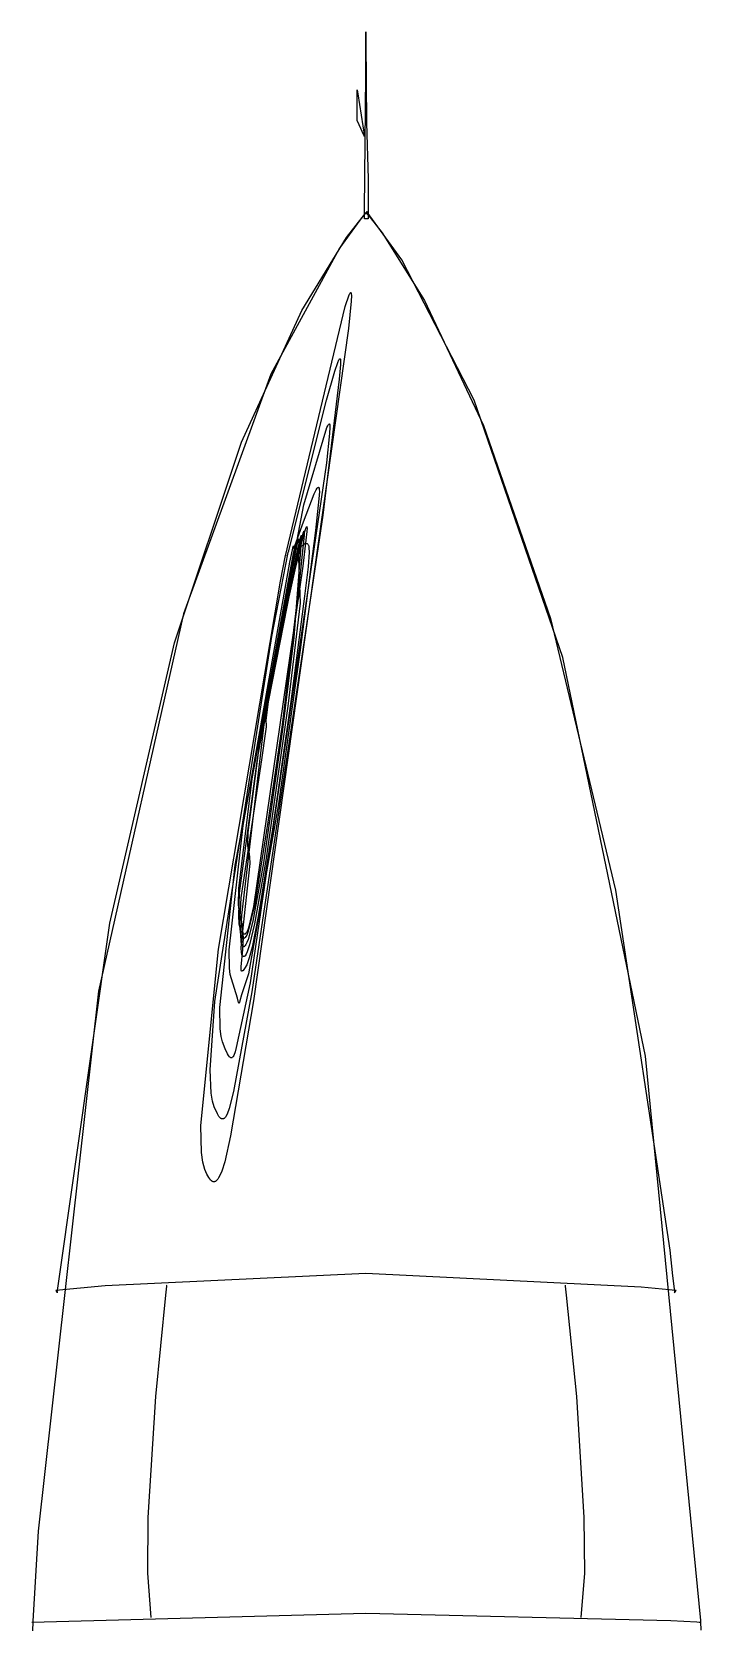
# Model space of a CAD drawing. Extents: x 0.4 to 20.4, y 0.5 to 29.7.
# Drawn here: x 9.19 to 11.54, y 24.14 to 29.72 of the extents above; entities that cross this region are included whole.
import ezdxf

# ---------------------------------------------------------------- set-up
doc = ezdxf.new("R2010")
doc.units = 0

msp = doc.modelspace()

# ---------------------------------------------------------------- linework, layer by layer
at = {"layer": 'Layer 1', "color": 7, "linetype": 'CONTINUOUS'}
for p, q in [((10.361035, 29.722529), (10.361035, 29.722531)), ((10.361035, 29.722531), (10.361035, 29.722531)), ((10.361035, 29.722531), (10.361035, 29.722531)), ((10.361035, 29.722531), (10.361035, 29.722531)), ((10.361035, 29.722531), (10.361035, 29.722531)), ((10.361035, 29.722531), (10.361035, 29.722531)), ((10.361035, 29.722531), (10.361035, 29.72253)), ((10.361035, 29.72253), (10.361035, 29.722527)), ((10.361035, 29.722519), (10.361035, 29.722529)), ((10.361035, 29.722527), (10.361035, 29.722514)), ((10.361035, 29.722473), (10.361035, 29.722519)), ((10.361035, 29.722514), (10.361035, 29.722461)), ((10.361035, 29.717216), (10.361035, 29.722473)), ((10.361035, 29.722461), (10.361035, 29.721902)), ((10.361035, 29.721902), (10.361035, 29.71918)), ((10.361035, 29.71918), (10.361035, 29.689923)), ((10.361035, 29.685106), (10.361035, 29.717216)), ((10.361035, 29.689923), (10.36351, 29.403365)), ((10.361035, 29.570095), (10.361035, 29.685106)), ((10.356657, 29.097199), (10.361035, 29.570095)), ((10.330657, 29.519428), (10.330657, 29.519429)), ((10.330657, 29.519429), (10.330657, 29.519429)), ((10.330657, 29.519429), (10.330657, 29.519429)), ((10.330657, 29.519429), (10.330657, 29.519429)), ((10.330657, 29.519429), (10.330657, 29.519429)), ((10.330657, 29.519429), (10.330657, 29.519429)), ((10.330657, 29.519429), (10.330657, 29.519429)), ((10.330657, 29.519429), (10.330657, 29.519429)), ((10.330657, 29.519429), (10.330657, 29.519429)), ((10.330657, 29.519429), (10.330657, 29.519428)), ((10.330657, 29.519419), (10.330657, 29.519428)), ((10.330657, 29.519428), (10.330657, 29.519427)), ((10.330657, 29.519427), (10.330658, 29.519422)), ((10.330657, 29.519289), (10.330657, 29.519419)), ((10.330657, 29.51733), (10.330657, 29.519289)), ((10.330657, 29.491843), (10.330657, 29.51733)), ((10.330657, 29.419445), (10.330657, 29.491843)), ((10.330658, 29.519422), (10.330667, 29.519364)), ((10.330667, 29.519364), (10.330712, 29.51908)), ((10.330712, 29.51908), (10.330906, 29.51786)), ((10.330906, 29.51786), (10.332892, 29.505329)), ((10.332892, 29.505329), (10.356657, 29.355366)), ((10.330657, 29.411089), (10.330657, 29.419445)), ((10.330657, 29.410276), (10.330657, 29.411089)), ((10.330657, 29.410086), (10.330657, 29.410276)), ((10.330657, 29.410048), (10.330657, 29.410086)), ((10.330657, 29.410044), (10.330657, 29.410048)), ((10.330657, 29.410043), (10.330657, 29.410044)), ((10.330657, 29.410042), (10.330657, 29.410043)), ((10.330657, 29.410043), (10.330657, 29.410043)), ((10.330657, 29.410043), (10.330657, 29.410043)), ((10.330657, 29.410043), (10.330657, 29.410043)), ((10.330657, 29.410043), (10.330657, 29.410043)), ((10.330657, 29.410043), (10.330657, 29.410043)), ((10.330657, 29.410043), (10.330657, 29.410043)), ((10.330657, 29.410043), (10.330657, 29.410043)), ((10.330657, 29.410043), (10.330657, 29.410043)), ((10.330657, 29.410043), (10.330657, 29.410043)), ((10.330659, 29.410038), (10.330657, 29.410042)), ((10.33069, 29.409973), (10.330659, 29.410038)), ((10.331156, 29.408994), (10.33069, 29.409973)), ((10.337215, 29.396252), (10.331156, 29.408994)), ((10.354423, 29.360064), (10.337215, 29.396252)), ((10.36351, 29.403365), (10.369696, 29.207014)), ((10.356408, 29.355889), (10.354423, 29.360064)), ((10.356602, 29.355482), (10.356408, 29.355889)), ((10.356647, 29.355387), (10.356602, 29.355482)), ((10.356656, 29.355368), (10.356647, 29.355387)), ((10.356657, 29.355366), (10.356656, 29.355368)), ((10.356657, 29.355366), (10.356657, 29.355366)), ((10.356657, 29.355366), (10.356657, 29.355366)), ((10.356657, 29.355366), (10.356657, 29.355366)), ((10.356657, 29.355366), (10.356657, 29.355366)), ((10.356657, 29.355366), (10.356657, 29.355366)), ((10.356657, 29.355366), (10.356657, 29.355366)), ((10.369696, 29.207014), (10.369696, 29.078424)), ((10.339723, 29.06159), (10.268497, 28.963463)), ((10.292635, 29.000562), (10.360375, 29.086948)), ((10.358922, 29.084569), (10.339723, 29.06159)), ((10.356657, 29.069484), (10.356657, 29.097199)), ((10.356657, 29.066906), (10.356657, 29.069484)), ((10.356657, 29.066377), (10.356657, 29.066906)), ((10.356657, 29.066327), (10.356657, 29.066377)), ((10.356657, 29.066315), (10.356657, 29.066327)), ((10.356657, 29.066312), (10.356657, 29.066315)), ((10.356657, 29.066311), (10.356657, 29.066312)), ((10.356657, 29.066311), (10.356657, 29.066311)), ((10.356657, 29.066311), (10.356657, 29.066311)), ((10.356657, 29.066311), (10.356657, 29.066311)), ((10.365256, 29.066311), (10.356657, 29.066311)), ((10.363895, 29.090119), (10.358922, 29.084569)), ((10.360375, 29.086948), (10.360931, 29.08754)), ((10.360931, 29.08754), (10.361029, 29.087643)), ((10.360988, 29.087649), (10.360988, 29.087649)), ((10.360988, 29.087649), (10.360988, 29.087649)), ((10.360988, 29.087649), (10.360988, 29.087649)), ((10.360988, 29.087649), (10.360989, 29.087648)), ((10.361028, 29.087649), (10.360988, 29.087649)), ((10.360989, 29.087648), (10.360992, 29.087645)), ((10.360992, 29.087645), (10.361003, 29.087633)), ((10.361003, 29.087633), (10.361048, 29.087586)), ((10.361034, 29.087649), (10.361028, 29.087649)), ((10.361029, 29.087643), (10.361035, 29.087649)), ((10.361035, 29.087649), (10.361034, 29.087649)), ((10.361035, 29.087649), (10.361035, 29.087649)), ((10.361035, 29.087649), (10.361035, 29.087649)), ((10.361035, 29.087649), (10.361035, 29.087649)), ((10.361035, 29.087649), (10.361035, 29.087649)), ((10.361035, 29.087649), (10.361035, 29.087649)), ((10.361035, 29.087649), (10.361035, 29.087649)), ((10.361035, 29.087649), (10.361035, 29.087649)), ((10.361035, 29.087649), (10.361035, 29.087649)), ((10.361035, 29.087649), (10.361035, 29.087649)), ((10.361035, 29.087649), (10.361035, 29.087649)), ((10.361035, 29.087649), (10.361035, 29.087649)), ((10.361048, 29.087586), (10.361229, 29.087394)), ((10.361229, 29.087394), (10.361948, 29.086624)), ((10.361948, 29.086624), (10.364788, 29.083502)), ((10.363367, 29.091932), (10.363366, 29.091933)), ((10.363366, 29.091933), (10.363366, 29.091933)), ((10.363366, 29.091933), (10.363366, 29.091933)), ((10.363366, 29.091933), (10.363366, 29.091933)), ((10.363366, 29.091933), (10.363366, 29.091933)), ((10.363366, 29.091933), (10.363366, 29.091933)), ((10.363366, 29.091933), (10.363367, 29.091933)), ((10.363367, 29.091933), (10.363374, 29.091933)), ((10.363371, 29.091928), (10.363367, 29.091932)), ((10.363389, 29.091909), (10.363371, 29.091928)), ((10.363374, 29.091933), (10.363411, 29.091933)), ((10.365468, 29.089671), (10.363389, 29.091909)), ((10.363411, 29.091933), (10.363789, 29.091933)), ((10.363789, 29.091933), (10.365016, 29.091933)), ((10.36516, 29.091483), (10.363895, 29.090119)), ((10.364788, 29.083502), (10.375849, 29.070684)), ((10.365016, 29.091933), (10.365473, 29.091933)), ((10.365479, 29.091821), (10.36516, 29.091483)), ((10.369293, 29.066311), (10.365256, 29.066311)), ((10.487135, 28.92255), (10.365468, 29.089671)), ((10.365473, 29.091933), (10.365576, 29.091933)), ((10.365559, 29.091905), (10.365479, 29.091821)), ((10.365579, 29.091926), (10.365559, 29.091905)), ((10.365576, 29.091933), (10.365585, 29.091933)), ((10.365585, 29.091931), (10.365579, 29.091926)), ((10.365585, 29.091933), (10.365586, 29.091933)), ((10.365586, 29.091932), (10.365585, 29.091931)), ((10.365586, 29.091933), (10.365586, 29.091933)), ((10.365586, 29.091933), (10.365586, 29.091933)), ((10.365586, 29.091933), (10.365586, 29.091933)), ((10.365586, 29.091933), (10.365586, 29.091933)), ((10.365586, 29.091933), (10.365586, 29.091932)), ((10.369653, 29.066311), (10.369293, 29.066311)), ((10.369687, 29.066311), (10.369653, 29.066311)), ((10.369695, 29.066311), (10.369687, 29.066311)), ((10.369696, 29.066311), (10.369695, 29.066311)), ((10.369696, 29.078424), (10.369696, 29.067125)), ((10.369696, 29.067125), (10.369696, 29.066364)), ((10.369696, 29.066364), (10.369696, 29.066314)), ((10.369696, 29.066314), (10.369696, 29.066311)), ((10.369696, 29.066311), (10.369696, 29.066311)), ((10.369696, 29.066311), (10.369696, 29.066311)), ((10.369696, 29.066311), (10.369696, 29.066311)), ((10.369696, 29.066311), (10.369696, 29.066311)), ((10.369696, 29.066311), (10.369696, 29.066311)), ((10.369696, 29.066311), (10.369696, 29.066311)), ((10.369696, 29.066311), (10.369696, 29.066311)), ((10.369696, 29.066311), (10.369696, 29.066311)), ((10.369696, 29.066311), (10.369696, 29.066311)), ((10.375849, 29.070684), (10.417722, 29.016761)), ((10.136479, 28.744435), (10.292635, 29.000562)), ((10.417722, 29.016761), (10.566241, 28.779889)), ((10.268497, 28.963463), (10.028121, 28.521255)), ((10.741447, 28.429805), (10.487135, 28.92255)), ((10.288816, 28.757967), (10.302681, 28.799063)), ((10.30915, 28.777235), (10.299584, 28.681446)), ((10.302681, 28.799063), (10.305125, 28.804079)), ((10.305125, 28.804079), (10.306179, 28.805726)), ((10.306179, 28.805726), (10.306663, 28.806328)), ((10.306663, 28.806328), (10.307117, 28.806781)), ((10.307117, 28.806781), (10.307333, 28.806951)), ((10.307333, 28.806951), (10.307542, 28.807083)), ((10.307542, 28.807083), (10.307743, 28.807176)), ((10.307743, 28.807176), (10.307936, 28.807231)), ((10.307936, 28.807231), (10.30803, 28.807245)), ((10.30803, 28.807245), (10.308122, 28.807248)), ((10.308122, 28.807248), (10.308213, 28.807242)), ((10.308213, 28.807242), (10.308301, 28.807226)), ((10.308301, 28.807226), (10.308387, 28.8072)), ((10.308387, 28.8072), (10.308472, 28.807165)), ((10.308472, 28.807165), (10.308554, 28.807119)), ((10.308554, 28.807119), (10.308635, 28.807064)), ((10.308635, 28.807064), (10.30879, 28.806924)), ((10.30879, 28.806924), (10.308937, 28.806745)), ((10.308937, 28.806745), (10.309077, 28.806525)), ((10.309077, 28.806525), (10.309332, 28.805966)), ((10.31021, 28.797428), (10.30915, 28.777235)), ((10.309332, 28.805966), (10.309556, 28.805245)), ((10.309556, 28.805245), (10.309906, 28.803311)), ((10.309906, 28.803311), (10.31021, 28.797428)), ((10.566241, 28.779889), (10.774021, 28.340725)), ((9.924429, 28.282256), (10.136479, 28.744435)), ((10.089196, 27.927652), (10.288816, 28.757967)), ((10.299584, 28.681446), (9.966437, 26.321035)), ((10.251984, 28.531339), (10.262511, 28.561926)), ((10.262511, 28.561926), (10.266509, 28.570844)), ((10.266509, 28.570844), (10.268156, 28.573544)), ((10.27219, 28.555229), (10.267367, 28.503256)), ((10.268156, 28.573544), (10.268888, 28.574434)), ((10.268888, 28.574434), (10.26923, 28.574761)), ((10.26923, 28.574761), (10.269556, 28.575009)), ((10.269556, 28.575009), (10.269713, 28.575103)), ((10.269713, 28.575103), (10.269866, 28.575177)), ((10.269866, 28.575177), (10.270015, 28.575231)), ((10.270015, 28.575231), (10.27016, 28.575264)), ((10.27016, 28.575264), (10.270301, 28.575277)), ((10.270301, 28.575277), (10.270437, 28.575269)), ((10.270437, 28.575269), (10.27057, 28.575241)), ((10.27057, 28.575241), (10.270698, 28.575192)), ((10.270698, 28.575192), (10.270822, 28.575123)), ((10.270822, 28.575123), (10.270942, 28.575032)), ((10.270942, 28.575032), (10.271058, 28.574921)), ((10.271058, 28.574921), (10.271169, 28.574789)), ((10.271169, 28.574789), (10.271379, 28.57446)), ((10.271379, 28.57446), (10.271572, 28.574046)), ((10.271572, 28.574046), (10.271906, 28.57296)), ((10.271906, 28.57296), (10.272169, 28.571524)), ((10.272169, 28.571524), (10.272477, 28.567579)), ((10.272477, 28.567579), (10.27219, 28.555229)), ((10.028121, 28.521255), (9.720796, 27.680105)), ((10.267367, 28.503256), (10.209487, 28.026581)), ((10.223058, 28.429699), (10.251984, 28.531339)), ((10.09668, 27.925158), (10.223058, 28.429699)), ((11.052062, 27.526234), (10.741447, 28.429805)), ((10.143202, 28.062234), (10.224365, 28.333539)), ((10.224365, 28.333539), (10.227389, 28.339956)), ((10.227389, 28.339956), (10.229962, 28.34419)), ((10.229962, 28.34419), (10.230531, 28.344889)), ((10.230531, 28.344889), (10.231069, 28.345439)), ((10.231069, 28.345439), (10.231575, 28.345838)), ((10.231575, 28.345838), (10.231816, 28.34598)), ((10.231816, 28.34598), (10.232049, 28.346084)), ((10.232049, 28.346084), (10.232274, 28.346148)), ((10.232274, 28.346148), (10.232384, 28.346166)), ((10.232384, 28.346166), (10.232491, 28.346174)), ((10.232491, 28.346174), (10.232596, 28.346171)), ((10.232596, 28.346171), (10.2327, 28.346159)), ((10.2327, 28.346159), (10.232801, 28.346137)), ((10.232801, 28.346137), (10.2329, 28.346105)), ((10.2329, 28.346105), (10.232997, 28.346062)), ((10.232997, 28.346062), (10.233091, 28.34601)), ((10.233091, 28.34601), (10.233275, 28.345875)), ((10.233275, 28.345875), (10.233449, 28.345699)), ((10.233449, 28.345699), (10.233615, 28.345481)), ((10.233615, 28.345481), (10.233773, 28.345223)), ((10.233773, 28.345223), (10.234061, 28.34458)), ((10.235053, 28.335194), (10.233812, 28.313214)), ((10.234061, 28.34458), (10.234314, 28.343767)), ((10.234314, 28.343767), (10.234711, 28.341624)), ((10.234711, 28.341624), (10.235053, 28.335194)), ((10.774021, 28.340725), (11.00854, 27.662957)), ((9.689003, 27.577716), (9.924429, 28.282256)), ((10.233812, 28.313214), (10.222629, 28.210017)), ((10.222629, 28.210017), (9.954988, 26.384311)), ((9.90248, 26.797895), (10.143202, 28.062234)), ((10.209487, 28.026581), (9.960704, 26.352641)), ((10.151607, 27.982763), (10.152709, 27.984924)), ((10.152709, 27.984924), (10.152945, 27.98526)), ((10.152945, 27.98526), (10.153165, 27.985512)), ((10.153165, 27.985512), (10.153269, 27.985607)), ((10.153269, 27.985607), (10.153369, 27.98568)), ((10.153369, 27.98568), (10.153464, 27.985731)), ((10.153464, 27.985731), (10.153511, 27.985749)), ((10.153511, 27.985749), (10.153556, 27.985762)), ((10.153556, 27.985762), (10.1536, 27.985769)), ((10.1536, 27.985769), (10.153643, 27.98577)), ((10.153643, 27.98577), (10.153685, 27.985766)), ((10.153685, 27.985766), (10.153726, 27.985757)), ((10.153726, 27.985757), (10.153766, 27.985742)), ((10.153766, 27.985742), (10.153805, 27.985722)), ((10.153805, 27.985722), (10.153843, 27.985696)), ((10.153843, 27.985696), (10.15388, 27.985664)), ((10.15388, 27.985664), (10.153916, 27.985627)), ((10.153916, 27.985627), (10.153984, 27.985537)), ((10.153984, 27.985537), (10.154048, 27.985424)), ((10.154048, 27.985424), (10.154107, 27.985289)), ((10.154107, 27.985289), (10.154213, 27.984951)), ((10.154213, 27.984951), (10.154372, 27.983999)), ((10.154372, 27.983999), (10.154472, 27.980971)), ((10.11313, 27.833705), (10.137828, 27.935782)), ((10.113379, 27.846478), (10.133107, 27.932349)), ((10.114158, 27.923546), (10.115992, 27.930106)), ((10.115992, 27.930106), (10.116128, 27.930439)), ((10.116128, 27.930439), (10.116243, 27.930661)), ((10.116468, 27.92948), (10.116128, 27.917794)), ((10.116243, 27.930661), (10.116293, 27.93073)), ((10.116293, 27.93073), (10.116316, 27.930754)), ((10.116316, 27.930754), (10.116337, 27.930772)), ((10.116337, 27.930772), (10.116347, 27.930777)), ((10.116341, 27.906748), (10.123263, 27.935957)), ((10.116347, 27.930777), (10.116357, 27.930781)), ((10.116357, 27.930781), (10.116367, 27.930784)), ((10.116367, 27.930784), (10.116371, 27.930784)), ((10.116371, 27.930784), (10.116376, 27.930784)), ((10.116376, 27.930784), (10.11638, 27.930784)), ((10.11638, 27.930784), (10.116385, 27.930783)), ((10.116385, 27.930783), (10.116389, 27.930782)), ((10.116389, 27.930782), (10.116393, 27.93078)), ((10.116393, 27.93078), (10.116397, 27.930778)), ((10.116397, 27.930778), (10.116401, 27.930776)), ((10.116401, 27.930776), (10.116409, 27.930769)), ((10.116409, 27.930769), (10.116416, 27.930761)), ((10.116416, 27.930761), (10.116424, 27.930751)), ((10.116424, 27.930751), (10.116437, 27.930725)), ((10.116437, 27.930725), (10.116449, 27.930693)), ((10.116449, 27.930693), (10.116468, 27.930606)), ((10.116468, 27.930606), (10.11649, 27.930347)), ((10.11649, 27.930347), (10.116468, 27.92948)), ((10.117673, 27.887299), (10.132913, 27.9509)), ((10.123263, 27.935957), (10.125163, 27.942274)), ((10.125163, 27.942274), (10.125461, 27.942925)), ((10.12591, 27.941773), (10.125224, 27.875567)), ((10.125461, 27.942925), (10.125524, 27.943029)), ((10.125524, 27.943029), (10.125583, 27.943108)), ((10.125583, 27.943108), (10.12561, 27.943138)), ((10.12561, 27.943138), (10.125637, 27.943163)), ((10.125637, 27.943163), (10.125662, 27.943181)), ((10.125662, 27.943181), (10.125674, 27.943188)), ((10.125674, 27.943188), (10.125686, 27.943193)), ((10.125686, 27.943193), (10.125697, 27.943197)), ((10.125697, 27.943197), (10.125709, 27.943199)), ((10.125709, 27.943199), (10.12572, 27.9432)), ((10.12572, 27.9432), (10.12573, 27.9432)), ((10.12573, 27.9432), (10.125741, 27.943197)), ((10.125741, 27.943197), (10.125751, 27.943194)), ((10.125751, 27.943194), (10.125761, 27.943188)), ((10.125761, 27.943188), (10.12577, 27.943181)), ((10.12577, 27.943181), (10.125779, 27.943173)), ((10.125779, 27.943173), (10.125788, 27.943163)), ((10.125788, 27.943163), (10.125805, 27.943139)), ((10.125805, 27.943139), (10.125821, 27.943108)), ((10.125821, 27.943108), (10.125849, 27.943029)), ((10.125849, 27.943029), (10.125872, 27.942924)), ((10.125872, 27.942924), (10.125904, 27.942641)), ((10.125904, 27.942641), (10.12591, 27.941773)), ((10.144121, 27.956378), (10.127026, 27.788119)), ((10.13532, 27.952231), (10.131669, 27.903599)), ((10.132913, 27.9509), (10.133894, 27.953912)), ((10.133107, 27.932349), (10.139856, 27.958209)), ((10.133894, 27.953912), (10.13464, 27.955688)), ((10.13464, 27.955688), (10.134789, 27.955935)), ((10.134789, 27.955935), (10.134858, 27.956028)), ((10.134858, 27.956028), (10.134922, 27.956101)), ((10.134922, 27.956101), (10.134983, 27.956153)), ((10.134983, 27.956153), (10.135012, 27.956172)), ((10.135012, 27.956172), (10.13504, 27.956185)), ((10.13504, 27.956185), (10.135067, 27.956194)), ((10.135067, 27.956194), (10.13508, 27.956196)), ((10.13508, 27.956196), (10.135093, 27.956197)), ((10.135093, 27.956197), (10.135106, 27.956197)), ((10.135106, 27.956197), (10.135118, 27.956196)), ((10.135118, 27.956196), (10.135131, 27.956193)), ((10.135131, 27.956193), (10.135142, 27.956189)), ((10.135142, 27.956189), (10.135154, 27.956183)), ((10.135154, 27.956183), (10.135165, 27.956177)), ((10.135165, 27.956177), (10.135188, 27.956159)), ((10.135188, 27.956159), (10.135209, 27.956137)), ((10.135209, 27.956137), (10.135229, 27.95611)), ((10.135229, 27.95611), (10.135248, 27.956077)), ((10.135248, 27.956077), (10.135283, 27.955996)), ((10.135283, 27.955996), (10.135314, 27.955894)), ((10.135314, 27.955894), (10.135365, 27.955627)), ((10.135416, 27.95484), (10.13532, 27.952231)), ((10.135365, 27.955627), (10.135416, 27.95484)), ((10.137828, 27.935782), (10.146901, 27.968957)), ((10.139856, 27.958209), (10.142248, 27.965908)), ((10.153646, 27.968668), (10.140122, 27.846677)), ((10.142248, 27.965908), (10.143173, 27.968328)), ((10.143173, 27.968328), (10.143564, 27.969166)), ((10.143564, 27.969166), (10.143907, 27.969751)), ((10.143907, 27.969751), (10.14406, 27.969946)), ((10.14406, 27.969946), (10.144132, 27.97002)), ((10.144864, 27.966188), (10.144121, 27.956378)), ((10.144132, 27.97002), (10.1442, 27.970077)), ((10.1442, 27.970077), (10.144266, 27.970118)), ((10.144266, 27.970118), (10.144297, 27.970132)), ((10.144297, 27.970132), (10.144328, 27.970142)), ((10.144328, 27.970142), (10.144358, 27.970148)), ((10.144358, 27.970148), (10.144387, 27.97015)), ((10.144387, 27.97015), (10.144416, 27.970147)), ((10.144416, 27.970147), (10.144443, 27.970141)), ((10.144443, 27.970141), (10.14447, 27.97013)), ((10.14447, 27.97013), (10.144496, 27.970115)), ((10.144496, 27.970115), (10.144521, 27.970096)), ((10.144521, 27.970096), (10.144546, 27.970073)), ((10.144546, 27.970073), (10.144569, 27.970045)), ((10.144569, 27.970045), (10.144614, 27.969978)), ((10.144614, 27.969978), (10.144655, 27.969894)), ((10.144655, 27.969894), (10.144728, 27.969674)), ((10.144728, 27.969674), (10.144788, 27.969385)), ((10.144788, 27.969385), (10.144868, 27.968601)), ((10.144868, 27.968601), (10.144864, 27.966188)), ((10.146901, 27.968957), (10.150263, 27.97934)), ((10.150263, 27.97934), (10.151607, 27.982763)), ((10.154472, 27.980971), (10.153646, 27.968668)), ((9.962422, 27.100091), (10.106831, 27.891026)), ((9.988698, 27.228153), (10.116341, 27.906748)), ((10.003767, 27.291153), (10.117673, 27.887299)), ((10.031471, 27.600686), (10.087989, 27.894996)), ((10.061369, 27.794908), (10.07872, 27.883885)), ((10.07872, 27.883885), (10.078745, 27.883974)), ((10.078745, 27.883974), (10.078761, 27.88402)), ((10.078761, 27.88402), (10.078762, 27.884022)), ((10.078762, 27.884022), (10.078763, 27.884024)), ((10.078763, 27.884024), (10.078764, 27.884025)), ((10.078764, 27.884025), (10.078764, 27.884026)), ((10.078764, 27.884026), (10.078765, 27.884026)), ((10.078765, 27.884026), (10.078765, 27.884026)), ((10.078765, 27.884026), (10.078765, 27.884026)), ((10.078765, 27.884026), (10.078765, 27.884026)), ((10.078765, 27.884026), (10.078766, 27.884026)), ((10.078769, 27.884011), (10.078765, 27.883852)), ((10.078765, 27.883852), (10.078766, 27.883841)), ((10.078766, 27.884026), (10.078766, 27.884026)), ((10.078766, 27.884026), (10.078766, 27.884026)), ((10.078766, 27.884026), (10.078766, 27.884026)), ((10.078766, 27.884026), (10.078766, 27.884026)), ((10.078766, 27.884026), (10.078766, 27.884026)), ((10.078766, 27.884026), (10.078767, 27.884026)), ((10.078766, 27.883841), (10.078769, 27.883833)), ((10.078767, 27.884026), (10.078767, 27.884026)), ((10.078767, 27.884026), (10.078767, 27.884026)), ((10.078767, 27.884026), (10.078767, 27.884025)), ((10.078767, 27.884025), (10.078767, 27.884025)), ((10.078767, 27.884025), (10.078767, 27.884025)), ((10.078767, 27.884025), (10.078768, 27.884024)), ((10.078768, 27.884024), (10.078768, 27.88402)), ((10.078768, 27.88402), (10.078769, 27.884011)), ((10.078769, 27.883833), (10.07877, 27.88383)), ((10.07877, 27.88383), (10.078771, 27.883829)), ((10.078771, 27.883829), (10.078772, 27.883828)), ((10.078772, 27.883828), (10.078773, 27.883827)), ((10.078773, 27.883827), (10.078773, 27.883827)), ((10.078773, 27.883827), (10.078774, 27.883826)), ((10.078774, 27.883826), (10.078775, 27.883826)), ((10.078775, 27.883826), (10.078775, 27.883826)), ((10.078775, 27.883826), (10.078776, 27.883826)), ((10.078776, 27.883826), (10.078776, 27.883826)), ((10.078776, 27.883826), (10.078777, 27.883826)), ((10.078777, 27.883826), (10.078778, 27.883826)), ((10.078778, 27.883826), (10.078779, 27.883826)), ((10.078779, 27.883826), (10.078781, 27.883827)), ((10.078781, 27.883827), (10.078782, 27.883828)), ((10.078782, 27.883828), (10.078784, 27.88383)), ((10.078784, 27.88383), (10.078787, 27.883832)), ((10.078787, 27.883832), (10.078793, 27.88384)), ((10.078793, 27.88384), (10.078806, 27.883863)), ((10.078806, 27.883863), (10.07884, 27.883943)), ((10.07884, 27.883943), (10.079073, 27.884703)), ((10.079073, 27.884703), (10.07999, 27.888282)), ((10.07999, 27.888282), (10.089196, 27.927652)), ((10.087989, 27.894996), (10.088076, 27.895299)), ((10.088076, 27.895299), (10.088108, 27.895392)), ((10.088108, 27.895392), (10.088121, 27.895423)), ((10.088121, 27.895423), (10.088133, 27.895444)), ((10.088159, 27.895343), (10.088132, 27.894784)), ((10.088132, 27.894784), (10.088143, 27.8946)), ((10.088133, 27.895444), (10.088138, 27.895451)), ((10.088138, 27.895451), (10.08814, 27.895454)), ((10.08814, 27.895454), (10.088142, 27.895456)), ((10.088142, 27.895456), (10.088143, 27.895456)), ((10.088143, 27.895456), (10.088144, 27.895457)), ((10.088143, 27.8946), (10.088156, 27.89454)), ((10.088144, 27.895457), (10.088145, 27.895457)), ((10.088145, 27.895457), (10.088146, 27.895458)), ((10.088146, 27.895458), (10.088147, 27.895458)), ((10.088147, 27.895458), (10.088147, 27.895458)), ((10.088147, 27.895458), (10.088148, 27.895458)), ((10.088148, 27.895458), (10.088148, 27.895458)), ((10.088148, 27.895458), (10.088149, 27.895458)), ((10.088149, 27.895458), (10.088149, 27.895457)), ((10.088149, 27.895457), (10.08815, 27.895457)), ((10.08815, 27.895457), (10.088151, 27.895456)), ((10.088151, 27.895456), (10.088151, 27.895456)), ((10.088151, 27.895456), (10.088152, 27.895455)), ((10.088152, 27.895455), (10.088153, 27.895452)), ((10.088153, 27.895452), (10.088155, 27.895449)), ((10.088155, 27.895449), (10.088157, 27.895442)), ((10.088156, 27.89454), (10.088164, 27.894518)), ((10.088157, 27.895442), (10.088159, 27.895419)), ((10.088159, 27.895419), (10.088159, 27.895343)), ((10.088164, 27.894518), (10.088169, 27.894508)), ((10.088169, 27.894508), (10.088174, 27.8945)), ((10.088174, 27.8945), (10.088179, 27.894494)), ((10.088179, 27.894494), (10.088184, 27.894488)), ((10.088184, 27.894488), (10.08819, 27.894484)), ((10.08819, 27.894484), (10.088193, 27.894483)), ((10.088193, 27.894483), (10.088196, 27.894481)), ((10.088196, 27.894481), (10.088199, 27.894481)), ((10.088199, 27.894481), (10.088202, 27.89448)), ((10.088202, 27.89448), (10.088205, 27.89448)), ((10.088205, 27.89448), (10.088209, 27.89448)), ((10.088209, 27.89448), (10.088212, 27.89448)), ((10.088212, 27.89448), (10.088219, 27.894482)), ((10.088219, 27.894482), (10.088226, 27.894485)), ((10.088226, 27.894485), (10.088234, 27.894489)), ((10.088234, 27.894489), (10.088242, 27.894494)), ((10.088242, 27.894494), (10.088258, 27.894509)), ((10.088258, 27.894509), (10.088276, 27.894529)), ((10.088276, 27.894529), (10.088315, 27.894584)), ((10.088315, 27.894584), (10.088406, 27.894755)), ((10.088406, 27.894755), (10.088643, 27.895335)), ((10.088643, 27.895335), (10.09029, 27.900745)), ((10.09029, 27.900745), (10.09668, 27.925158)), ((10.106831, 27.891026), (10.114158, 27.923546)), ((10.131669, 27.903599), (10.107958, 27.596251)), ((10.116128, 27.917794), (10.116556, 27.913767)), ((10.116556, 27.913767), (10.116909, 27.912188)), ((10.116909, 27.912188), (10.117349, 27.91088)), ((10.117349, 27.91088), (10.117871, 27.909828)), ((10.117871, 27.909828), (10.118163, 27.909394)), ((10.118163, 27.909394), (10.118473, 27.909018)), ((10.118473, 27.909018), (10.118803, 27.9087)), ((10.118803, 27.9087), (10.11915, 27.908437)), ((10.11915, 27.908437), (10.119515, 27.908227)), ((10.119515, 27.908227), (10.119898, 27.908069)), ((10.119898, 27.908069), (10.120297, 27.907961)), ((10.120297, 27.907961), (10.120712, 27.907901)), ((10.120712, 27.907901), (10.121144, 27.907888)), ((10.121144, 27.907888), (10.12159, 27.907919)), ((10.12159, 27.907919), (10.122526, 27.908108)), ((10.122526, 27.908108), (10.123518, 27.908454)), ((10.123518, 27.908454), (10.12456, 27.908943)), ((10.12456, 27.908943), (10.12678, 27.910294)), ((10.125224, 27.875567), (10.130031, 27.716828)), ((10.12678, 27.910294), (10.131655, 27.914087)), ((10.131655, 27.914087), (10.142234, 27.922866)), ((10.142234, 27.922866), (10.144865, 27.924647)), ((10.144865, 27.924647), (10.147425, 27.926036)), ((10.147425, 27.926036), (10.148669, 27.926548)), ((10.148669, 27.926548), (10.149883, 27.926919)), ((10.149883, 27.926919), (10.151063, 27.927135)), ((10.151063, 27.927135), (10.152206, 27.927183)), ((10.152206, 27.927183), (10.152762, 27.927139)), ((10.152762, 27.927139), (10.153307, 27.927047)), ((10.153307, 27.927047), (10.153841, 27.926906)), ((10.153841, 27.926906), (10.154362, 27.926714)), ((10.154362, 27.926714), (10.154872, 27.926469)), ((10.154872, 27.926469), (10.155368, 27.926169)), ((10.155368, 27.926169), (10.155851, 27.925813)), ((10.155851, 27.925813), (10.156774, 27.924925)), ((10.156774, 27.924925), (10.157638, 27.92379)), ((10.157638, 27.92379), (10.158438, 27.922393)), ((10.162103, 27.895732), (10.158377, 27.844952)), ((10.158438, 27.922393), (10.15917, 27.920721)), ((10.15917, 27.920721), (10.160415, 27.916494)), ((10.160415, 27.916494), (10.16134, 27.910996)), ((10.16134, 27.910996), (10.162103, 27.895732)), ((10.140122, 27.846677), (9.966535, 26.652486)), ((10.019897, 27.370643), (10.113379, 27.846478)), ((10.060222, 27.597935), (10.11313, 27.833705)), ((10.158377, 27.844952), (10.145825, 27.741687)), ((9.843647, 26.502894), (10.061369, 27.794908)), ((10.127026, 27.788119), (10.067151, 27.290179)), ((10.130031, 27.716828), (10.087493, 27.356065)), ((10.145825, 27.741687), (10.097761, 27.372091)), ((9.720796, 27.680105), (9.42286, 26.354813)), ((11.00854, 27.662957), (11.237272, 26.710277)), ((9.831361, 26.318839), (10.031471, 27.600686)), ((10.044979, 27.527833), (10.060222, 27.597935)), ((10.107958, 27.596251), (10.068704, 27.273826)), ((9.462722, 26.594504), (9.689003, 27.577716)), ((9.980744, 27.170532), (10.042988, 27.518594)), ((10.042988, 27.518597), (10.04299, 27.518605)), ((10.042988, 27.518595), (10.042988, 27.518597)), ((10.042988, 27.518594), (10.042988, 27.518595)), ((10.042988, 27.518594), (10.042988, 27.518594)), ((10.042988, 27.518594), (10.042988, 27.518594)), ((10.042988, 27.518594), (10.042988, 27.518594)), ((10.04299, 27.518605), (10.042997, 27.518637)), ((10.042997, 27.518637), (10.043071, 27.518979)), ((10.043071, 27.518979), (10.043434, 27.520667)), ((10.043434, 27.520667), (10.044979, 27.527833)), ((11.342636, 26.126635), (11.052062, 27.526234)), ((10.01156, 27.306677), (10.019897, 27.370643)), ((10.097761, 27.372091), (10.033987, 26.923881)), ((10.087493, 27.356065), (10.01001, 26.814362)), ((9.925995, 26.622206), (10.003767, 27.291153)), ((9.996638, 27.175817), (10.009208, 27.258347)), ((10.068704, 27.273826), (10.002162, 26.805481)), ((10.009208, 27.258347), (10.012038, 27.283558)), ((10.011437, 27.298939), (10.01156, 27.306677)), ((10.01171, 27.296498), (10.011437, 27.298939)), ((10.011933, 27.295649), (10.01171, 27.296498)), ((10.012122, 27.294917), (10.011933, 27.295649)), ((10.012038, 27.283558), (10.012382, 27.291357)), ((10.01226, 27.293955), (10.012122, 27.294917)), ((10.012382, 27.291357), (10.01226, 27.293955)), ((10.067151, 27.290179), (10.016937, 26.948458)), ((9.947508, 26.912114), (9.988698, 27.228153)), ((9.917388, 26.699535), (9.980744, 27.170532)), ((9.923607, 26.683284), (9.996638, 27.175817)), ((9.914921, 26.716058), (9.962422, 27.100091)), ((10.016937, 26.948458), (9.971978, 26.662274)), ((10.033987, 26.923881), (9.98349, 26.616852)), ((9.946944, 26.868848), (9.947508, 26.912114)), ((9.94859, 26.854691), (9.946944, 26.868848)), ((9.951142, 26.84578), (9.94859, 26.854691)), ((9.954425, 26.826997), (9.951142, 26.84578)), ((9.955492, 26.803581), (9.954425, 26.826997)), ((10.01001, 26.814362), (9.970386, 26.591705)), ((9.848351, 26.298118), (9.90248, 26.797895)), ((9.927618, 26.554833), (9.955492, 26.803581)), ((10.002162, 26.805481), (9.964689, 26.600693)), ((9.91415, 26.659291), (9.914921, 26.716058)), ((9.914865, 26.620455), (9.917388, 26.699535)), ((11.237272, 26.710277), (11.427696, 25.446374)), ((9.915972, 26.639209), (9.91415, 26.659291)), ((9.918588, 26.592017), (9.923607, 26.683284)), ((9.971978, 26.662274), (9.948502, 26.566296)), ((9.966535, 26.652486), (9.950705, 26.581924)), ((9.278106, 25.296311), (9.462722, 26.594504)), ((9.91686, 26.592141), (9.914865, 26.620455)), ((9.917478, 26.631435), (9.915972, 26.639209)), ((9.918772, 26.581222), (9.91686, 26.592141)), ((9.919304, 26.625408), (9.917478, 26.631435)), ((9.920668, 26.561128), (9.918588, 26.592017)), ((9.924967, 26.605158), (9.919304, 26.625408)), ((9.921753, 26.553234), (9.925995, 26.622206)), ((9.928655, 26.584217), (9.924967, 26.605158)), ((9.964689, 26.600693), (9.947441, 26.536942)), ((9.970386, 26.591705), (9.952879, 26.518029)), ((9.98349, 26.616852), (9.961643, 26.509755)), ((9.921235, 26.572837), (9.918772, 26.581222)), ((9.923061, 26.550162), (9.920668, 26.561128)), ((9.923562, 26.566995), (9.921235, 26.572837)), ((9.923239, 26.529558), (9.921753, 26.553234)), ((9.924623, 26.545898), (9.923061, 26.550162)), ((9.925863, 26.562355), (9.923562, 26.566995)), ((9.923792, 26.50777), (9.927618, 26.554833)), ((9.926437, 26.542484), (9.924623, 26.545898)), ((9.92814, 26.558875), (9.925863, 26.562355)), ((9.927089, 26.541832), (9.926437, 26.542484)), ((9.927745, 26.541279), (9.927089, 26.541832)), ((9.928403, 26.540825), (9.927745, 26.541279)), ((9.929269, 26.557557), (9.92814, 26.558875)), ((9.929064, 26.540469), (9.928403, 26.540825)), ((9.931331, 26.541905), (9.928655, 26.584217)), ((9.929728, 26.540209), (9.929064, 26.540469)), ((9.930392, 26.556514), (9.929269, 26.557557)), ((9.930395, 26.540045), (9.929728, 26.540209)), ((9.929779, 26.501758), (9.931331, 26.541905)), ((9.93151, 26.55574), (9.930392, 26.556514)), ((9.931064, 26.539975), (9.930395, 26.540045)), ((9.931736, 26.539999), (9.931064, 26.539975)), ((9.932066, 26.555452), (9.93151, 26.55574)), ((9.93241, 26.540117), (9.931736, 26.539999)), ((9.932621, 26.55523), (9.932066, 26.555452)), ((9.933086, 26.540326), (9.93241, 26.540117)), ((9.933175, 26.555073), (9.932621, 26.55523)), ((9.933765, 26.540626), (9.933086, 26.540326)), ((9.933727, 26.554979), (9.933175, 26.555073)), ((9.934278, 26.554949), (9.933727, 26.554979)), ((9.934447, 26.541016), (9.933765, 26.540626)), ((9.934828, 26.554982), (9.934278, 26.554949)), ((9.935817, 26.542063), (9.934447, 26.541016)), ((9.935376, 26.555077), (9.934828, 26.554982)), ((9.935922, 26.555233), (9.935376, 26.555077)), ((9.937196, 26.543458), (9.935817, 26.542063)), ((9.936468, 26.55545), (9.935922, 26.555233)), ((9.937012, 26.555728), (9.936468, 26.55545)), ((9.938096, 26.55646), (9.937012, 26.555728)), ((9.939978, 26.547267), (9.937196, 26.543458)), ((9.939174, 26.557425), (9.938096, 26.55646)), ((9.940247, 26.558619), (9.939174, 26.557425)), ((9.942792, 26.552383), (9.939978, 26.547267)), ((9.942378, 26.561667), (9.940247, 26.558619)), ((9.94658, 26.570266), (9.942378, 26.561667)), ((9.948502, 26.566296), (9.942792, 26.552383)), ((9.947441, 26.536942), (9.943407, 26.526544)), ((9.950705, 26.581924), (9.94658, 26.570266)), ((9.781947, 25.884318), (9.843647, 26.502894)), ((9.925066, 26.521011), (9.923239, 26.529558)), ((9.923771, 26.441105), (9.929779, 26.501758)), ((9.924339, 26.491335), (9.923792, 26.50777)), ((9.925385, 26.485276), (9.924339, 26.491335)), ((9.926273, 26.517634), (9.925066, 26.521011)), ((9.926121, 26.482834), (9.925385, 26.485276)), ((9.927007, 26.480802), (9.926121, 26.482834)), ((9.927685, 26.514882), (9.926273, 26.517634)), ((9.927508, 26.479944), (9.927007, 26.480802)), ((9.928048, 26.479193), (9.927508, 26.479944)), ((9.92847, 26.513748), (9.927685, 26.514882)), ((9.928629, 26.478552), (9.928048, 26.479193)), ((9.929308, 26.512777), (9.92847, 26.513748)), ((9.92925, 26.478022), (9.928629, 26.478552)), ((9.929913, 26.477605), (9.92925, 26.478022)), ((9.930201, 26.511974), (9.929308, 26.512777)), ((9.930618, 26.477302), (9.929913, 26.477605)), ((9.931149, 26.511339), (9.930201, 26.511974)), ((9.931367, 26.477116), (9.930618, 26.477302)), ((9.932153, 26.510878), (9.931149, 26.511339)), ((9.932159, 26.477047), (9.931367, 26.477116)), ((9.933037, 26.511233), (9.932153, 26.510878)), ((9.932995, 26.477098), (9.932159, 26.477047)), ((9.933877, 26.477271), (9.932995, 26.477098)), ((9.933932, 26.511769), (9.933037, 26.511233)), ((9.934805, 26.477566), (9.933877, 26.477271)), ((9.934837, 26.512483), (9.933932, 26.511769)), ((9.935779, 26.477986), (9.934805, 26.477566)), ((9.935752, 26.513372), (9.934837, 26.512483)), ((9.93761, 26.515668), (9.935752, 26.513372)), ((9.93787, 26.479208), (9.935779, 26.477986)), ((9.939507, 26.51864), (9.93761, 26.515668)), ((9.941348, 26.485246), (9.93787, 26.479208)), ((9.943407, 26.526544), (9.939507, 26.51864)), ((9.945017, 26.493805), (9.941348, 26.485246)), ((9.952879, 26.518029), (9.945017, 26.493805)), ((9.961643, 26.509755), (9.952074, 26.472399)), ((9.923447, 26.43243), (9.923771, 26.441105)), ((9.923673, 26.429348), (9.923447, 26.43243)), ((9.923899, 26.428143), (9.923673, 26.429348)), ((9.924207, 26.427172), (9.923899, 26.428143)), ((9.924393, 26.426775), (9.924207, 26.427172)), ((9.924601, 26.426439), (9.924393, 26.426775)), ((9.924833, 26.426165), (9.924601, 26.426439)), ((9.924957, 26.426051), (9.924833, 26.426165)), ((9.925088, 26.425952), (9.924957, 26.426051)), ((9.925224, 26.42587), (9.925088, 26.425952)), ((9.925367, 26.425803), (9.925224, 26.42587)), ((9.925515, 26.425752), (9.925367, 26.425803)), ((9.92567, 26.425718), (9.925515, 26.425752)), ((9.925832, 26.425699), (9.92567, 26.425718)), ((9.925999, 26.425697), (9.925832, 26.425699)), ((9.926173, 26.425711), (9.925999, 26.425697)), ((9.926541, 26.425788), (9.926173, 26.425711)), ((9.926936, 26.425933), (9.926541, 26.425788)), ((9.927358, 26.426144), (9.926936, 26.425933)), ((9.927808, 26.426424), (9.927358, 26.426144)), ((9.928795, 26.427192), (9.927808, 26.426424)), ((9.9299, 26.428242), (9.928795, 26.427192)), ((9.935608, 26.435397), (9.9299, 26.428242)), ((9.943602, 26.447586), (9.935608, 26.435397)), ((9.952074, 26.472399), (9.943602, 26.447586)), ((9.954988, 26.384311), (9.906181, 26.158047)), ((9.42286, 26.354813), (9.210652, 24.460177)), ((9.814929, 26.079032), (9.831361, 26.318839)), ((9.966437, 26.321035), (9.885816, 25.848004)), ((9.960704, 26.352641), (9.895992, 26.003025)), ((9.849475, 26.222988), (9.848351, 26.298118)), ((9.852925, 26.195911), (9.849475, 26.222988)), ((9.858157, 26.177012), (9.852925, 26.195911)), ((9.86756, 26.152395), (9.858157, 26.177012)), ((9.875622, 26.135263), (9.86756, 26.152395)), ((9.902081, 26.141768), (9.897781, 26.129901)), ((9.906181, 26.158047), (9.902081, 26.141768)), ((9.87921, 26.129341), (9.875622, 26.135263)), ((9.882536, 26.125093), (9.87921, 26.129341)), ((9.884108, 26.123577), (9.882536, 26.125093)), ((9.885624, 26.122456), (9.884108, 26.123577)), ((9.886361, 26.12204), (9.885624, 26.122456)), ((9.887086, 26.12172), (9.886361, 26.12204)), ((9.887798, 26.121495), (9.887086, 26.12172)), ((9.888497, 26.121363), (9.887798, 26.121495)), ((9.889185, 26.121323), (9.888497, 26.121363)), ((9.889862, 26.121375), (9.889185, 26.121323)), ((9.890527, 26.121517), (9.889862, 26.121375)), ((9.891181, 26.121748), (9.890527, 26.121517)), ((9.891825, 26.122068), (9.891181, 26.121748)), ((9.892459, 26.122475), (9.891825, 26.122068)), ((9.893084, 26.122969), (9.892459, 26.122475)), ((9.894306, 26.124211), (9.893084, 26.122969)), ((9.895494, 26.125786), (9.894306, 26.124211)), ((9.897781, 26.129901), (9.895494, 26.125786)), ((11.536825, 24.145807), (11.342636, 26.126635)), ((9.81785, 25.997753), (9.814929, 26.079032)), ((9.82258, 25.96888), (9.81785, 25.997753)), ((9.895992, 26.003025), (9.881726, 25.943354)), ((9.828801, 25.949426), (9.82258, 25.96888)), ((9.840014, 25.924145), (9.828801, 25.949426)), ((9.84523, 25.915856), (9.840014, 25.924145)), ((9.87412, 25.923125), (9.870138, 25.915845)), ((9.881726, 25.943354), (9.87412, 25.923125)), ((9.784604, 25.789512), (9.781947, 25.884318)), ((9.847748, 25.912745), (9.84523, 25.915856)), ((9.850209, 25.910302), (9.847748, 25.912745)), ((9.852614, 25.908512), (9.850209, 25.910302)), ((9.853797, 25.907858), (9.852614, 25.908512)), ((9.854967, 25.90736), (9.853797, 25.907858)), ((9.856124, 25.907018), (9.854967, 25.90736)), ((9.857269, 25.90683), (9.856124, 25.907018)), ((9.858402, 25.906794), (9.857269, 25.90683)), ((9.859523, 25.906907), (9.858402, 25.906794)), ((9.860632, 25.907167), (9.859523, 25.906907)), ((9.86173, 25.907574), (9.860632, 25.907167)), ((9.862817, 25.908125), (9.86173, 25.907574)), ((9.863893, 25.908817), (9.862817, 25.908125)), ((9.866014, 25.91062), (9.863893, 25.908817)), ((9.868095, 25.912968), (9.866014, 25.91062)), ((9.870138, 25.915845), (9.868095, 25.912968)), ((9.885816, 25.848004), (9.865689, 25.7568)), ((9.78948, 25.754701), (9.784604, 25.789512)), ((9.796531, 25.729851), (9.78948, 25.754701)), ((9.865689, 25.7568), (9.855175, 25.723271)), ((9.803272, 25.713334), (9.796531, 25.729851)), ((9.80982, 25.700909), (9.803272, 25.713334)), ((9.813026, 25.696173), (9.80982, 25.700909)), ((9.816186, 25.692393), (9.813026, 25.696173)), ((9.841448, 25.695581), (9.838611, 25.692167)), ((9.844252, 25.699734), (9.841448, 25.695581)), ((9.84977, 25.710163), (9.844252, 25.699734)), ((9.855175, 25.723271), (9.84977, 25.710163)), ((9.819304, 25.689544), (9.816186, 25.692393)), ((9.820847, 25.688462), (9.819304, 25.689544)), ((9.82238, 25.687604), (9.820847, 25.688462)), ((9.823903, 25.686968), (9.82238, 25.687604)), ((9.825416, 25.686551), (9.823903, 25.686968)), ((9.826919, 25.686349), (9.825416, 25.686551)), ((9.828413, 25.686361), (9.826919, 25.686349)), ((9.829897, 25.686582), (9.828413, 25.686361)), ((9.831372, 25.687011), (9.829897, 25.686582)), ((9.832837, 25.687645), (9.831372, 25.687011)), ((9.834294, 25.68848), (9.832837, 25.687645)), ((9.835742, 25.689514), (9.834294, 25.68848)), ((9.838611, 25.692167), (9.835742, 25.689514)), ((11.427696, 25.446374), (11.437583, 25.356218)), ((10.360988, 25.364374), (9.446392, 25.321153)), ((10.360989, 25.364374), (10.360988, 25.364374)), ((10.360988, 25.364374), (10.360988, 25.364374)), ((10.360988, 25.364374), (10.360988, 25.364374)), ((10.360988, 25.364374), (10.360988, 25.364374)), ((10.360988, 25.364374), (10.360988, 25.364374)), ((10.361005, 25.364374), (10.360989, 25.364374)), ((11.326919, 25.316598), (10.361005, 25.364374)), ((9.272598, 25.304642), (9.272594, 25.304641)), ((9.272594, 25.304641), (9.272594, 25.304641)), ((9.272594, 25.304641), (9.272594, 25.304641)), ((9.272594, 25.304641), (9.272594, 25.304641)), ((9.272594, 25.304641), (9.272594, 25.304641)), ((9.272594, 25.304641), (9.272594, 25.304641)), ((9.272594, 25.304641), (9.272596, 25.304639)), ((9.272596, 25.304639), (9.272601, 25.304631)), ((9.272669, 25.304649), (9.272598, 25.304642)), ((9.272601, 25.304631), (9.272653, 25.304552)), ((9.272653, 25.304552), (9.2729, 25.304179)), ((9.273069, 25.304693), (9.272669, 25.304649)), ((9.2729, 25.304179), (9.277524, 25.29719)), ((9.446392, 25.321153), (9.273069, 25.304693)), ((9.66166, 25.31927), (9.658029, 25.288151)), ((9.662007, 25.322169), (9.66166, 25.31927)), ((9.662088, 25.322837), (9.662007, 25.322169)), ((9.662104, 25.322971), (9.662088, 25.322837)), ((9.662105, 25.322984), (9.662104, 25.322971)), ((9.662106, 25.322987), (9.662105, 25.322984)), ((9.662106, 25.322988), (9.662106, 25.322988)), ((9.662106, 25.322988), (9.662106, 25.322988)), ((9.662106, 25.322988), (9.662106, 25.322988)), ((9.662106, 25.322988), (9.662106, 25.322988)), ((9.662106, 25.322988), (9.662106, 25.322988)), ((9.662106, 25.322988), (9.662106, 25.322987)), ((11.059964, 25.322988), (11.059964, 25.322988)), ((11.059964, 25.322988), (11.059964, 25.322988)), ((11.059964, 25.322988), (11.059964, 25.322988)), ((11.059964, 25.322988), (11.059964, 25.322988)), ((11.059964, 25.322988), (11.059964, 25.322988)), ((11.059964, 25.322988), (11.059964, 25.322987)), ((11.059964, 25.322987), (11.059965, 25.322984)), ((11.059965, 25.322984), (11.059966, 25.322971)), ((11.059966, 25.322971), (11.059982, 25.322837)), ((11.059982, 25.322837), (11.060063, 25.322169)), ((11.060063, 25.322169), (11.06041, 25.31927)), ((11.06041, 25.31927), (11.064039, 25.288151)), ((11.425648, 25.307121), (11.326919, 25.316598)), ((11.446751, 25.304927), (11.425648, 25.307121)), ((11.437583, 25.356218), (11.44242, 25.310628)), ((11.44242, 25.310628), (11.443618, 25.299177)), ((11.444222, 25.296773), (11.448833, 25.303762)), ((11.448764, 25.304712), (11.446751, 25.304927)), ((11.44926, 25.304658), (11.448764, 25.304712)), ((11.448833, 25.303762), (11.44939, 25.304607)), ((11.44938, 25.304645), (11.44926, 25.304658)), ((11.449407, 25.304642), (11.44938, 25.304645)), ((11.44939, 25.304607), (11.449408, 25.304634)), ((11.449412, 25.304641), (11.449407, 25.304642)), ((11.449408, 25.304634), (11.449412, 25.30464)), ((11.449412, 25.30464), (11.449413, 25.304641)), ((11.449413, 25.304641), (11.449412, 25.304641)), ((11.449413, 25.304641), (11.449413, 25.304641)), ((11.449413, 25.304641), (11.449413, 25.304641)), ((9.277524, 25.29719), (9.278083, 25.296345)), ((9.278083, 25.296345), (9.278101, 25.296318)), ((9.278101, 25.296318), (9.278105, 25.296312)), ((9.278105, 25.296312), (9.278106, 25.296311)), ((9.278106, 25.296311), (9.278106, 25.296311)), ((9.278106, 25.296311), (9.278106, 25.296311)), ((9.278106, 25.296311), (9.278106, 25.296311)), ((9.278106, 25.296311), (9.278106, 25.296311)), ((9.278106, 25.296311), (9.278106, 25.296311)), ((9.658029, 25.288151), (9.622448, 24.932748)), ((11.064039, 25.288151), (11.099602, 24.932748)), ((11.443618, 25.299177), (11.443917, 25.296311)), ((11.443917, 25.296311), (11.443919, 25.296313)), ((11.443917, 25.296311), (11.443917, 25.296311)), ((11.443917, 25.296311), (11.443917, 25.296311)), ((11.443917, 25.296311), (11.443917, 25.296311)), ((11.443917, 25.296311), (11.443917, 25.296311)), ((11.443919, 25.296313), (11.443924, 25.296321)), ((11.443924, 25.296321), (11.443976, 25.2964)), ((11.443976, 25.2964), (11.444222, 25.296773)), ((9.622448, 24.932748), (9.595641, 24.507888)), ((11.099602, 24.932748), (11.126391, 24.507888)), ((9.595641, 24.507888), (9.594192, 24.312211)), ((11.126391, 24.507888), (11.127833, 24.312211)), ((9.210652, 24.460177), (9.192132, 24.14423)), ((9.594192, 24.312211), (9.606106, 24.157366)), ((11.127833, 24.312211), (11.115917, 24.157366)), ((10.361082, 24.171318), (9.188878, 24.139649)), ((9.192059, 24.141208), (9.191295, 24.109631)), ((9.192132, 24.14423), (9.192059, 24.141208)), ((11.430976, 24.144781), (10.360925, 24.171318)), ((10.360925, 24.171318), (10.360925, 24.171318)), ((10.360925, 24.171318), (10.360925, 24.171318)), ((10.360925, 24.171318), (10.360925, 24.171318)), ((10.360925, 24.171318), (10.360925, 24.171318)), ((10.360925, 24.171318), (10.360925, 24.171318)), ((10.360925, 24.171318), (10.360925, 24.171318)), ((10.360925, 24.171318), (10.360925, 24.171318)), ((10.360925, 24.171318), (10.360925, 24.171318)), ((10.360925, 24.171318), (10.360926, 24.171318)), ((10.360926, 24.171318), (10.360938, 24.171318)), ((10.360938, 24.171318), (10.361082, 24.171318)), ((11.521987, 24.140244), (11.430976, 24.144781)), ((11.530675, 24.139783), (11.521987, 24.140244)), ((11.532688, 24.139674), (11.530675, 24.139783)), ((11.533094, 24.139652), (11.532688, 24.139674)), ((11.533133, 24.13965), (11.533094, 24.139652)), ((11.533142, 24.139649), (11.533133, 24.13965)), ((11.533144, 24.139649), (11.533142, 24.139649)), ((11.533145, 24.139649), (11.533144, 24.139649)), ((11.533145, 24.139649), (11.533145, 24.139649)), ((11.533145, 24.139649), (11.533145, 24.139649)), ((11.533145, 24.139649), (11.533145, 24.139649)), ((11.533145, 24.139649), (11.533145, 24.139649)), ((11.533145, 24.139649), (11.533145, 24.139649)), ((11.536862, 24.145098), (11.536825, 24.145807)), ((11.536862, 24.145097), (11.536862, 24.145098)), ((11.536862, 24.145094), (11.536862, 24.145097)), ((11.536862, 24.145081), (11.536862, 24.145094)), ((11.536872, 24.144663), (11.536862, 24.145081)), ((11.536932, 24.142193), (11.536872, 24.144663)), ((11.537649, 24.112536), (11.536932, 24.142193))]:
    msp.add_line(p, q, dxfattribs=at)
at = {"layer": 'Layer 1', "color": 8, "linetype": 'CONTINUOUS'}
for p, q in [((10.142587, 28.00214), (10.179481, 28.100624)), ((10.179481, 28.100624), (10.186799, 28.115479)), ((10.186799, 28.115479), (10.189907, 28.120336)), ((10.189907, 28.120336), (10.191302, 28.122034)), ((10.191302, 28.122034), (10.191957, 28.122689)), ((10.191957, 28.122689), (10.192583, 28.123211)), ((10.192583, 28.123211), (10.193178, 28.123596)), ((10.193178, 28.123596), (10.193465, 28.123736)), ((10.193465, 28.123736), (10.193744, 28.123842)), ((10.193744, 28.123842), (10.194014, 28.123911)), ((10.194014, 28.123911), (10.194277, 28.123945)), ((10.194277, 28.123945), (10.194532, 28.123942)), ((10.194532, 28.123942), (10.194779, 28.123902)), ((10.194779, 28.123902), (10.195017, 28.123825)), ((10.195017, 28.123825), (10.195247, 28.12371)), ((10.195247, 28.12371), (10.195468, 28.123557)), ((10.195468, 28.123557), (10.195681, 28.123366)), ((10.195681, 28.123366), (10.195886, 28.123136)), ((10.195886, 28.123136), (10.196081, 28.122867)), ((10.196081, 28.122867), (10.196446, 28.122209)), ((10.196446, 28.122209), (10.196775, 28.12139)), ((10.198017, 28.108641), (10.196519, 28.08374)), ((10.196775, 28.12139), (10.197321, 28.119254)), ((10.197321, 28.119254), (10.197714, 28.116434)), ((10.197714, 28.116434), (10.198017, 28.108641)), ((10.196519, 28.08374), (10.183762, 27.971701)), ((10.112026, 27.918379), (10.142587, 28.00214)), ((10.183762, 27.971701), (10.128998, 27.54428)), ((10.094275, 27.861431), (10.103387, 27.904708)), ((10.103387, 27.904708), (10.105935, 27.915635)), ((10.105935, 27.915635), (10.106659, 27.918204)), ((10.106659, 27.918204), (10.10678, 27.918534)), ((10.10678, 27.918534), (10.106877, 27.918738)), ((10.10702, 27.918399), (10.106844, 27.91397)), ((10.106844, 27.91397), (10.106984, 27.912525)), ((10.106877, 27.918738), (10.106897, 27.918769)), ((10.106897, 27.918769), (10.106916, 27.918792)), ((10.106916, 27.918792), (10.106925, 27.918801)), ((10.106925, 27.918801), (10.106933, 27.918807)), ((10.106933, 27.918807), (10.106941, 27.918812)), ((10.106941, 27.918812), (10.106945, 27.918813)), ((10.106945, 27.918813), (10.106949, 27.918814)), ((10.106949, 27.918814), (10.106952, 27.918815)), ((10.106952, 27.918815), (10.106956, 27.918814)), ((10.106956, 27.918814), (10.10696, 27.918814)), ((10.10696, 27.918814), (10.106963, 27.918813)), ((10.106963, 27.918813), (10.106966, 27.918811)), ((10.106966, 27.918811), (10.10697, 27.918809)), ((10.10697, 27.918809), (10.106973, 27.918807)), ((10.106973, 27.918807), (10.106976, 27.918804)), ((10.106976, 27.918804), (10.106981, 27.918796)), ((10.106981, 27.918796), (10.106987, 27.918787)), ((10.106984, 27.912525), (10.107115, 27.912041)), ((10.106987, 27.918787), (10.106992, 27.918775)), ((10.106992, 27.918775), (10.107, 27.918746)), ((10.107, 27.918746), (10.107013, 27.918663)), ((10.107013, 27.918663), (10.10702, 27.918399)), ((10.107115, 27.912041), (10.107195, 27.911857)), ((10.107195, 27.911857), (10.107286, 27.911712)), ((10.107286, 27.911712), (10.107335, 27.911653)), ((10.107335, 27.911653), (10.107386, 27.911605)), ((10.107386, 27.911605), (10.10744, 27.911565)), ((10.10744, 27.911565), (10.107496, 27.911535)), ((10.107496, 27.911535), (10.107554, 27.911514)), ((10.107554, 27.911514), (10.107615, 27.911502)), ((10.107615, 27.911502), (10.107679, 27.9115)), ((10.107679, 27.9115), (10.107744, 27.911507)), ((10.107744, 27.911507), (10.107812, 27.911522)), ((10.107812, 27.911522), (10.107883, 27.911547)), ((10.107883, 27.911547), (10.107955, 27.911581)), ((10.107955, 27.911581), (10.108108, 27.911675)), ((10.108108, 27.911675), (10.108269, 27.911805)), ((10.108269, 27.911805), (10.10862, 27.91217)), ((10.10862, 27.91217), (10.109005, 27.912671)), ((10.109005, 27.912671), (10.109881, 27.914072)), ((10.109881, 27.914072), (10.112026, 27.918379)), ((9.930635, 26.937096), (10.094275, 27.861431)), ((10.128998, 27.54428), (10.054481, 27.012319)), ((10.054481, 27.012319), (9.949271, 26.415933)), ((9.881358, 26.500252), (9.930635, 26.937096)), ((9.882121, 26.436464), (9.881358, 26.500252)), ((9.885079, 26.414099), (9.882121, 26.436464)), ((9.889452, 26.399093), (9.885079, 26.414099)), ((9.910086, 26.3303), (9.889452, 26.399093)), ((9.949271, 26.415933), (9.924268, 26.342082)), ((9.914102, 26.315561), (9.910086, 26.3303)), ((9.914788, 26.313848), (9.914102, 26.315561)), ((9.915105, 26.313282), (9.914788, 26.313848)), ((9.915259, 26.313072), (9.915105, 26.313282)), ((9.91541, 26.312909), (9.915259, 26.313072)), ((9.915484, 26.312846), (9.91541, 26.312909)), ((9.915559, 26.312795), (9.915484, 26.312846)), ((9.915632, 26.312755), (9.915559, 26.312795)), ((9.915706, 26.312728), (9.915632, 26.312755)), ((9.915779, 26.312713), (9.915706, 26.312728)), ((9.915852, 26.312709), (9.915779, 26.312713)), ((9.915925, 26.312717), (9.915852, 26.312709)), ((9.915998, 26.312738), (9.915925, 26.312717)), ((9.91607, 26.31277), (9.915998, 26.312738)), ((9.916143, 26.312814), (9.91607, 26.31277)), ((9.916216, 26.31287), (9.916143, 26.312814)), ((9.916362, 26.313017), (9.916216, 26.31287)), ((9.916509, 26.313212), (9.916362, 26.313017)), ((9.916658, 26.313454), (9.916509, 26.313212)), ((9.916962, 26.314078), (9.916658, 26.313454)), ((9.91761, 26.315888), (9.916962, 26.314078)), ((9.919177, 26.321726), (9.91761, 26.315888)), ((9.924268, 26.342082), (9.919177, 26.321726))]:
    msp.add_line(p, q, dxfattribs=at)

doc.saveas('drawing.dxf')
